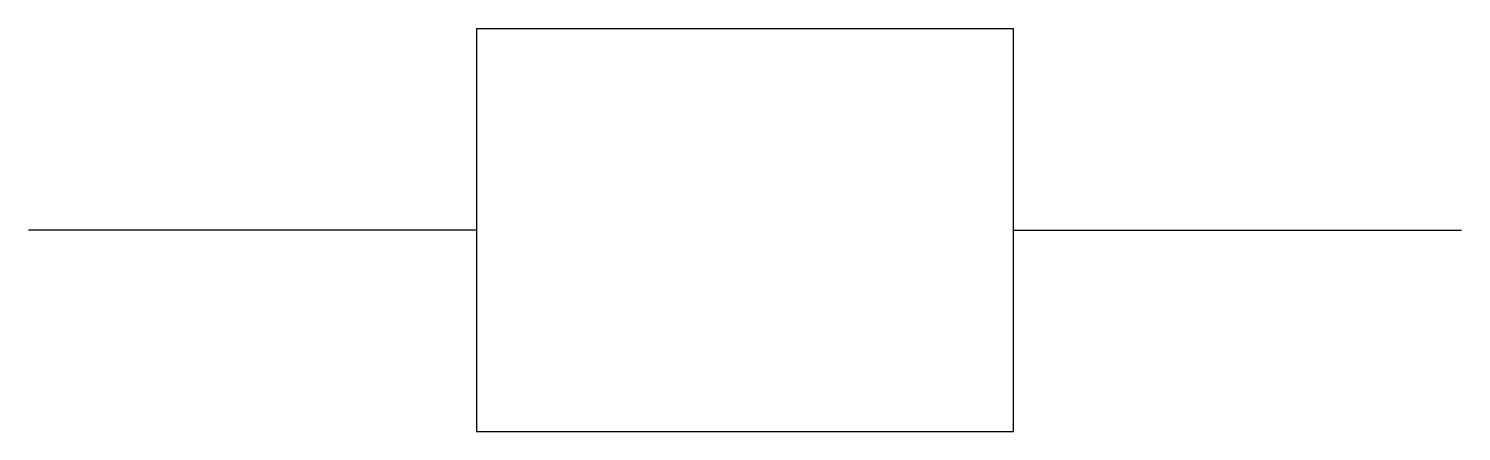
# Model space of a CAD drawing. Header units: millimetres. Extents: x 2496.5 to 2512.5, y 1756 to 1760.5.
import ezdxf

# ---------------------------------------------------------------- set-up
doc = ezdxf.new("R2010")
doc.units = ezdxf.units.MM

msp = doc.modelspace()

# ---------------------------------------------------------------- linework, layer by layer
for p, q in [((2501.543, 1758.235), (2496.543, 1758.235)), ((2507.543, 1758.235), (2512.543, 1758.235))]:
    msp.add_line(p, q)
msp.add_lwpolyline([(2501.543, 1755.985), (2507.543, 1755.985), (2507.543, 1760.485), (2501.543, 1760.485)], close=True)

doc.saveas('drawing.dxf')
